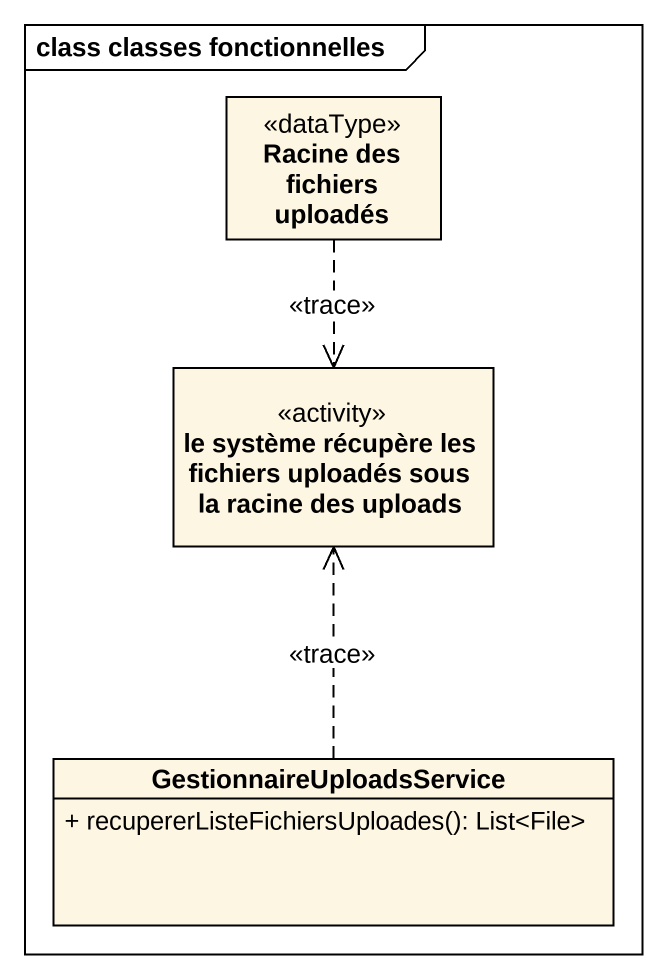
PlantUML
@startuml
mainframe class classes fonctionnelles
hide circle
hide empty members
skinparam classAttributeIconSize 0
class "Racine des fichiers uploadés" as Racine_des_fichiers_uploadés <<dataType>>
class "le système récupère les fichiers uploadés sous la racine des uploads" as le_système_récupère_les <<activity>>
class GestionnaireUploadsService {
  + recupererListeFichiersUploades(): List<File>
}
Racine_des_fichiers_uploadés ..> le_système_récupère_les : <<trace>>
GestionnaireUploadsService .up.> le_système_récupère_les : <<trace>>
@enduml
